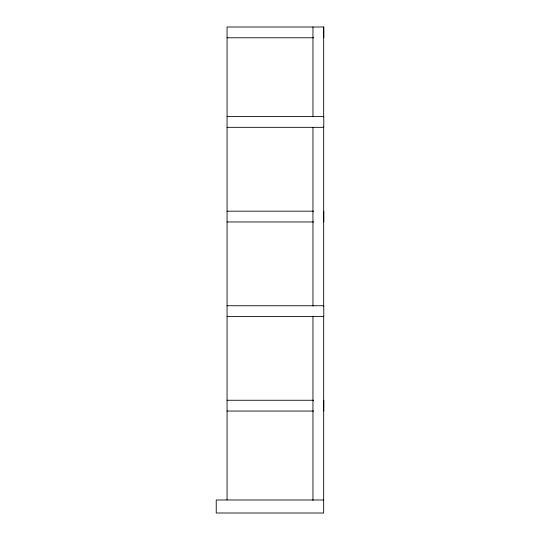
<?xml version="1.0" encoding="UTF-8"?>
<svg xmlns="http://www.w3.org/2000/svg" width="540" height="540" viewBox="0 0 540 540"><rect width="100%" height="100%" fill="white"/><g stroke="black" fill="none" stroke-linecap="round" stroke-linejoin="round"><path stroke-width="0.81" d="M227.056 37.78L313.679 37.78M227.056 116.552L323.771 116.552L323.771 127.332L227.056 127.332M227.056 211.181L313.679 211.181M227.056 221.96L313.679 221.96M227.056 305.741L323.771 305.741L323.771 316.521L227.056 316.521M227.056 400.262L313.679 400.262M227.056 411.041L313.679 411.041M323.676 499.986L216.23 499.986L216.23 513L323.676 513L323.676 316.156M323.771 37.78L323.771 27L227.056 27L227.056 499.986M323.771 211.181L323.771 221.96M323.771 400.262L323.771 411.041M323.676 27L323.676 116.903M323.676 127.001L323.676 306.065M312.944 27L312.944 116.552M312.944 127.332L312.944 306.038M312.944 316.116L312.944 500.479"/></g></svg>
